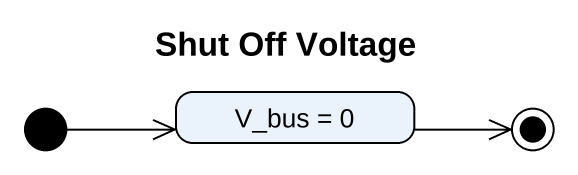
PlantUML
@startuml
title Shut Off Voltage
hide empty description
state "V_bus = 0" as V_bus_0
[*] -right-> V_bus_0
V_bus_0 -right-> [*]
@enduml
